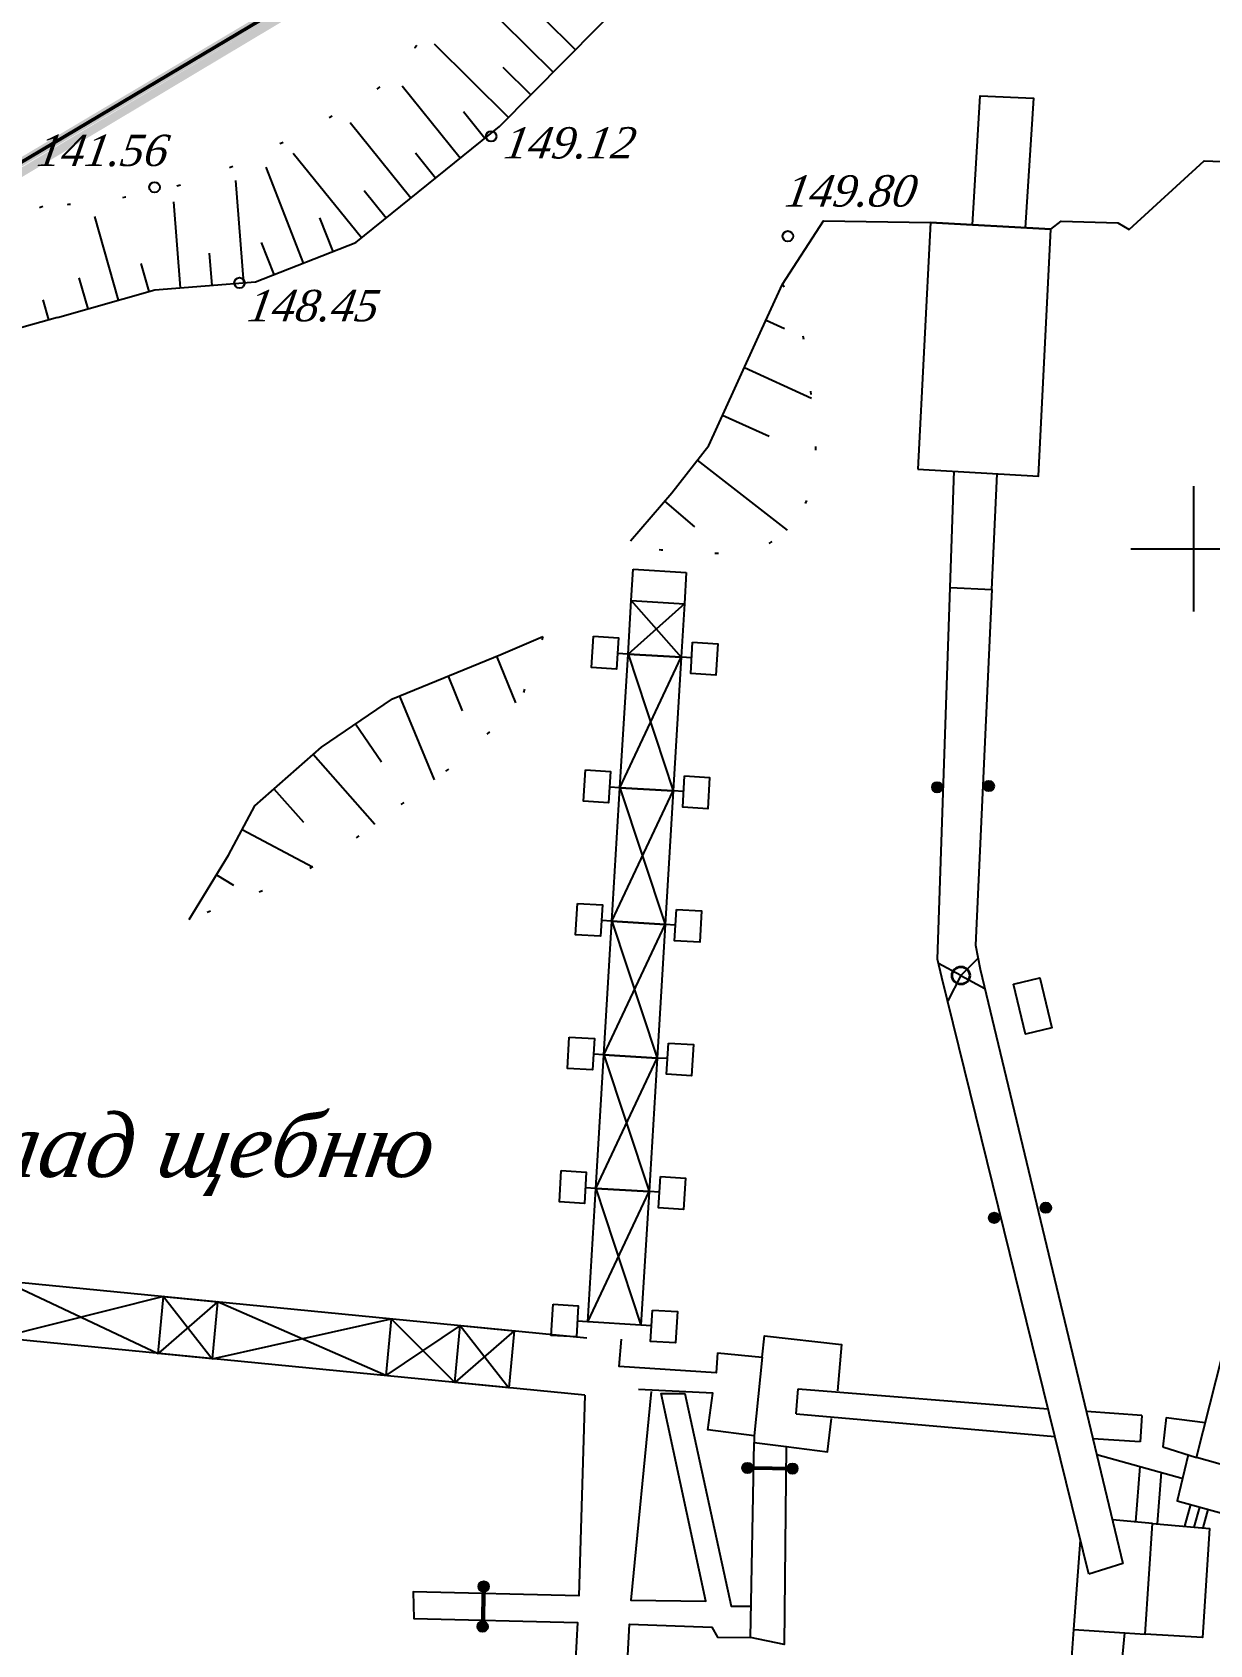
# Model space of a CAD drawing. Header units: millimetres. Extents: x 1400 to 4853, y -623 to 1865.
# Drawn here: x 3047.05 to 3080.82, y 1521.86 to 1568.13 of the extents above; entities that cross this region are included whole.
import ezdxf

# ---------------------------------------------------------------- set-up
doc = ezdxf.new("R2010")
doc.units = ezdxf.units.MM
doc.linetypes.add('ADOT1', pattern=[1.6, 0.1, -1.5])
doc.linetypes.add('KONTUR', pattern=[1.5, 0, -1.5])
for name, color, linetype in [('01_Завод', 7, 'Continuous'), ('кресты', 7, 'Continuous'), ('ПИКЕТЫ', 7, 'Continuous'), ('РЕЛЬЕФ', 7, 'Continuous')]:
    doc.layers.add(name, color=color, linetype=linetype)
doc.styles.add('universw', font='timesi.ttf', dxfattribs={"oblique": 10})

msp = doc.modelspace()

# ---------------------------------------------------------------- hatches: boundary and pattern name
at = {"layer": '01_Завод', "linetype": 'Continuous'}
h = msp.add_hatch(color=250, dxfattribs=at)
h.dxf.hatch_style = 1
h.set_gradient(color1=(51, 51, 51), color2=(51, 51, 51), tint=1)
edge = h.paths.add_edge_path()
edge.add_arc((3073.0066, 1546.4671), 0.15, 0, 360)
h = msp.add_hatch(color=250, dxfattribs=at)
h.dxf.hatch_style = 1
h.set_gradient(color1=(51, 51, 51), color2=(51, 51, 51), tint=1)
edge = h.paths.add_edge_path()
edge.add_arc((3074.4842, 1546.5007), 0.15, 0, 360)
h = msp.add_hatch(color=250, dxfattribs=at)
h.dxf.hatch_style = 1
h.set_gradient(color1=(51, 51, 51), color2=(51, 51, 51), tint=1)
edge = h.paths.add_edge_path()
edge.add_arc((3076.1214, 1534.4003), 0.15, 0, 360)
h = msp.add_hatch(color=250, dxfattribs=at)
h.dxf.hatch_style = 1
h.set_gradient(color1=(51, 51, 51), color2=(51, 51, 51), tint=1)
edge = h.paths.add_edge_path()
edge.add_arc((3074.6384, 1534.1103), 0.15, 0, 360)
h = msp.add_hatch(color=250, dxfattribs=at)
h.dxf.hatch_style = 1
h.set_gradient(color1=(51, 51, 51), color2=(51, 51, 51), tint=1)
edge = h.paths.add_edge_path()
edge.add_arc((3067.5649, 1526.9346), 0.15, 0, 360)
h = msp.add_hatch(color=250, dxfattribs=at)
h.dxf.hatch_style = 1
h.set_gradient(color1=(51, 51, 51), color2=(51, 51, 51), tint=1)
edge = h.paths.add_edge_path()
edge.add_arc((3068.8506, 1526.9145), 0.15, 0, 360)
h = msp.add_hatch(color=250, dxfattribs=at)
h.dxf.hatch_style = 1
h.set_gradient(color1=(51, 51, 51), color2=(51, 51, 51), tint=1)
edge = h.paths.add_edge_path()
edge.add_arc((3059.9956, 1523.5312), 0.15, 0, 360)
h = msp.add_hatch(color=250, dxfattribs=at)
h.dxf.hatch_style = 1
h.set_gradient(color1=(51, 51, 51), color2=(51, 51, 51), tint=1)
edge = h.paths.add_edge_path()
edge.add_arc((3059.9656, 1522.3791), 0.15, 0, 360)

# ---------------------------------------------------------------- linework, layer by layer
at = {"color": 6, "linetype": 'Continuous', "lineweight": 60, "flags": 128}
msp.add_lwpolyline([(3144.4144, 1622.5005, 0.24, 0.24, 0), (3032.8199, 1555.7907, 0.24, 0.24, 0), (3018.8744, 1523.7908, 0.24, 0.24, 0), (2987.3207, 1481.6199, 0.24, 0.24, 0), (2991.6614, 1385.4672, 0.24, 0.24, 0), (2843.9613, 1431.7361, 0.24, 0.24, 0), (2695.2589, 1447.0788, 0.24, 0.24, 0), (2711.2688, 1628.8933, 0.24, 0.24, 0), (2712.5497, 1675.7396, 0, 0, 0), (2806.1021, 1678.0284, 0.24, 0.24, 0), (2909.7376, 1712.7799, 0.24, 0.24, 0), (2967.6908, 1719.2535, 0.24, 0.24, 0), (3085.4663, 1716.8193, 0.24, 0.24, 0), (3121.1623, 1734.8067, 0.24, 0.24, 0), (3144.4153, 1734.688, 0.24, 0.24, 0)], format="xyseb", dxfattribs=at)
at = {"color": 1, "linetype": 'Continuous', "lineweight": 211, "const_width": 0.24, "flags": 128}
msp.add_lwpolyline([(2712.8418, 1675.4467), (2806.1546, 1677.7296), (2909.8027, 1712.4853), (2967.7044, 1718.9532), (3084.808, 1716.5431), (3133.365, 1615.9104), (3032.5835, 1555.9992), (3018.6133, 1523.9427), (2987.0162, 1481.7136), (2991.3424, 1385.8815), (2844.0222, 1432.0314), (2695.5837, 1447.3469), (2711.5685, 1628.8761)], close=True, dxfattribs=at)
at = {"color": 7, "linetype": 'Continuous', "lineweight": 50, "flags": 128}
msp.add_lwpolyline([(3111.4729, 1602.8963), (3033.4199, 1556.4964, 0.1581167), (3032.1982, 1555.1057), (3017.5148, 1523.0295), (3024.1913, 1520.3385), (3022.8806, 1516.821), (3008.7078, 1473.7954)], format="xyb", dxfattribs=at)
at = {"layer": '01_Завод', "color": 250, "linetype": 'Continuous'}
for p, q in [((3068.0991, 1559.8763), (3068.629, 1559.6338)), ((3067.4749, 1558.5124), (3069.3952, 1557.6335)), ((3066.8507, 1557.1484), (3068.1842, 1556.5381)), ((3066.1197, 1555.8492), (3068.699, 1553.8452)), ((3065.1865, 1554.6753), (3066.04, 1553.9369)), ((3064.2051, 1553.5408), (3064.2051, 1553.5408)), ((3060.3611, 1550.2249), (3060.9107, 1548.8856)), ((3058.9734, 1549.6554), (3059.3829, 1548.6576)), ((3057.5857, 1549.0859), (3058.5739, 1546.678)), ((3056.3214, 1548.2862), (3057.0605, 1547.1938)), ((3055.104, 1547.4135), (3056.8743, 1545.4125)), ((3053.9805, 1546.4196), (3054.8237, 1545.4665)), ((3053.0692, 1545.2583), (3055.0897, 1544.18)), ((3052.3295, 1543.954), (3052.8184, 1543.6555)), ((3051.5479, 1542.6738), (3051.5479, 1542.6738))]:
    msp.add_line(p, q, dxfattribs=at)
at = {"layer": '01_Завод', "color": 250, "linetype": 'Continuous', "flags": 128}
for points in [[(3074.0132, 1562.6055), (3074.2371, 1566.3088), (3075.7633, 1566.2464), (3075.5327, 1562.5243)], [(3068.5716, 1560.9088), (3069.7442, 1562.7236), (3072.8109, 1562.6697), (3076.2669, 1562.485), (3076.5652, 1562.71), (3078.1885, 1562.6691), (3078.5159, 1562.4782), (3080.6654, 1564.4412), (3083.4054, 1564.3385), (3083.3251, 1563.2119), (3083.5849, 1562.8752)], [(3072.4454, 1555.5954), (3075.9107, 1555.3992), (3076.2669, 1562.485), (3072.8109, 1562.6697), (3072.4454, 1555.5954)], [(3064.2051, 1553.5408), (3065.3944, 1554.9156), (3066.4515, 1556.2762), (3067.2013, 1557.9146), (3067.9776, 1559.6108), (3068.5716, 1560.9088)], [(3073.3735, 1552.1961), (3073.4874, 1555.5461)], [(3074.5687, 1552.1385), (3074.7204, 1555.4589)], [(3064.2256, 1551.8274), (3064.2797, 1552.7258)], [(3064.2797, 1552.7258), (3065.807, 1552.6337)], [(3065.807, 1552.6337), (3065.7528, 1551.7354)], [(3073.1411, 1541.007), (3073.0112, 1541.5348), (3073.3735, 1552.1961), (3074.5687, 1552.1385), (3074.1024, 1541.9365), (3074.2395, 1541.2465)], [(3065.7528, 1551.7354), (3064.1363, 1550.2878)], [(3064.2256, 1551.8274), (3065.6635, 1550.1958)], [(3063.1452, 1550.7984), (3063.8639, 1550.7551), (3063.8098, 1549.8567), (3063.0911, 1549.9), (3063.1452, 1550.7984)], [(3065.963, 1550.1777), (3065.6635, 1550.1958), (3064.1363, 1550.2878), (3063.8368, 1550.3059)], [(3064.1363, 1550.2878), (3065.6635, 1550.1958), (3065.4325, 1546.3627), (3063.9052, 1546.4548), (3064.1363, 1550.2878)], [(3064.1363, 1550.2878), (3065.4325, 1546.3627)], [(3065.9901, 1550.6269), (3066.7088, 1550.5836), (3066.6546, 1549.6852), (3065.9359, 1549.7286), (3065.9901, 1550.6269)], [(3063.9052, 1546.4548), (3065.6635, 1550.1958)], [(3062.9142, 1546.9654), (3063.6329, 1546.922), (3063.5787, 1546.0237), (3062.86, 1546.067), (3062.9142, 1546.9654)], [(3065.759, 1546.7939), (3066.4777, 1546.7506), (3066.4236, 1545.8522), (3065.7049, 1545.8955), (3065.759, 1546.7939)], [(3065.7319, 1546.3447), (3065.4325, 1546.3627), (3063.9052, 1546.4548), (3063.6058, 1546.4729)], [(3063.9052, 1546.4548), (3065.4325, 1546.3627), (3065.2014, 1542.5297), (3063.6742, 1542.6218), (3063.9052, 1546.4548)], [(3063.6742, 1542.6218), (3065.4325, 1546.3627)], [(3063.9052, 1546.4548), (3065.2014, 1542.5297)], [(3062.6831, 1543.1323), (3063.4018, 1543.089), (3063.3477, 1542.1906), (3062.629, 1542.2339), (3062.6831, 1543.1323)], [(3065.528, 1542.9608), (3066.2467, 1542.9175), (3066.1925, 1542.0191), (3065.4738, 1542.0625), (3065.528, 1542.9608)], [(3065.5009, 1542.5117), (3065.2014, 1542.5297), (3063.6742, 1542.6218), (3063.3747, 1542.6398)], [(3063.6742, 1542.6218), (3065.2014, 1542.5297), (3064.9704, 1538.6967), (3063.4432, 1538.7887), (3063.6742, 1542.6218)], [(3063.4432, 1538.7887), (3065.2014, 1542.5297)], [(3063.6742, 1542.6218), (3064.9704, 1538.6967)], [(3073.6847, 1541.0646), (3074.176, 1541.5662)], [(3073.6847, 1541.0646), (3073.0416, 1541.4113)], [(3077.3554, 1523.8807), (3073.1411, 1541.007)], [(3073.6847, 1541.0646), (3073.3055, 1540.339)], [(3073.6847, 1541.0646), (3074.3721, 1540.6941)], [(3074.2395, 1541.2465), (3078.3304, 1524.1935)], [(3062.4521, 1539.2993), (3063.1708, 1539.256), (3063.1166, 1538.3576), (3062.3979, 1538.4009), (3062.4521, 1539.2993)], [(3065.2969, 1539.1278), (3066.0156, 1539.0845), (3065.9615, 1538.1861), (3065.2428, 1538.2294), (3065.2969, 1539.1278)], [(3065.2698, 1538.6786), (3064.9704, 1538.6967), (3063.4432, 1538.7887), (3063.1437, 1538.8068)], [(3063.4432, 1538.7887), (3064.9704, 1538.6967), (3064.7393, 1534.8636), (3063.2121, 1534.9557), (3063.4432, 1538.7887)], [(3063.2121, 1534.9557), (3064.9704, 1538.6967)], [(3063.4432, 1538.7887), (3064.7393, 1534.8636)], [(3062.221, 1535.4662), (3062.9397, 1535.4229), (3062.8856, 1534.5245), (3062.1669, 1534.5679), (3062.221, 1535.4662)], [(3065.0388, 1534.8456), (3064.7393, 1534.8636), (3063.2121, 1534.9557), (3062.9127, 1534.9737)], [(3063.2121, 1534.9557), (3064.7393, 1534.8636), (3064.5083, 1531.0306), (3062.9811, 1531.1226), (3063.2121, 1534.9557)], [(3063.2121, 1534.9557), (3064.5083, 1531.0306)], [(3065.0659, 1535.2948), (3065.7846, 1535.2514), (3065.7304, 1534.3531), (3065.0117, 1534.3964), (3065.0659, 1535.2948)], [(3062.9811, 1531.1226), (3064.7393, 1534.8636)], [(3082.8122, 1532.8739), (3081.5692, 1528.1237), (3081.43, 1526.9553), (3080.442, 1527.2343), (3082.1449, 1533.9616)], [(3062.8954, 1529.0254), (3039.9465, 1531.2658), (3040.0995, 1532.901), (3062.9571, 1530.6625)], [(3050.8081, 1531.8523), (3046.0871, 1530.6663), (3041.6521, 1532.749)], [(3046.2399, 1532.2997), (3050.655, 1530.2171)], [(3050.655, 1530.2171), (3050.8081, 1531.8523), (3052.3606, 1531.7003), (3052.2079, 1530.0679), (3050.655, 1530.2171)], [(3052.3606, 1531.7003), (3050.655, 1530.2171)], [(3050.8081, 1531.8523), (3052.2079, 1530.0679)], [(3059.3176, 1531.019), (3057.1931, 1529.5821), (3052.3606, 1531.7003)], [(3061.99, 1531.6332), (3062.7087, 1531.5899), (3062.6545, 1530.6915), (3061.9358, 1530.7348), (3061.99, 1531.6332)], [(3064.8348, 1531.4617), (3065.5535, 1531.4184), (3065.4994, 1530.52), (3064.7807, 1530.5633), (3064.8348, 1531.4617)], [(3052.2072, 1530.0689), (3057.3456, 1531.2121), (3059.1651, 1529.3896)], [(3057.3456, 1531.2121), (3057.1931, 1529.5821)], [(3059.1646, 1529.3837), (3059.3176, 1531.019), (3060.8702, 1530.8669), (3060.7174, 1529.2346), (3059.1646, 1529.3837)], [(3060.8702, 1530.8669), (3059.1646, 1529.3837)], [(3059.3176, 1531.019), (3060.7174, 1529.2346)], [(3064.8077, 1531.0125), (3064.5083, 1531.0306), (3062.9811, 1531.1226), (3062.6816, 1531.1407)], [(3066.7042, 1530.2338), (3066.6676, 1529.6604), (3063.8841, 1529.8434), (3063.9451, 1530.6242)], [(3067.9861, 1530.1118), (3068.0486, 1530.7204), (3070.2638, 1530.4776), (3070.1412, 1529.1452)], [(3066.7042, 1530.2338), (3067.9861, 1530.1118), (3067.7541, 1527.8547), (3066.4234, 1528.0255), (3066.5699, 1529.0747), (3064.4335, 1529.1845)], [(3062.8954, 1529.0254), (3062.7241, 1523.2632), (3057.9708, 1523.3755), (3057.9926, 1522.6121), (3062.6835, 1522.5002), (3062.5127, 1519.2837)], [(3064.7985, 1529.1246), (3064.2195, 1523.1384), (3066.3636, 1523.1054), (3065.0838, 1529.0656), (3065.7639, 1529.0656), (3067.0968, 1522.9711), (3067.6673, 1522.9711)], [(3068.962, 1528.4847), (3069.0174, 1529.2033)], [(3069.0174, 1529.2033), (3076.1826, 1528.6254)], [(3068.962, 1528.4847), (3076.3749, 1527.8372)], [(3078.8756, 1528.4399), (3077.2854, 1528.5495)], [(3067.7541, 1527.8547), (3067.7538, 1527.6596), (3068.6714, 1527.5464), (3069.856, 1527.4002), (3069.9726, 1528.3487)], [(3078.8756, 1528.4399), (3078.8227, 1527.6782)], [(3079.5698, 1528.3796), (3079.4793, 1527.5349)], [(3079.5698, 1528.3796), (3080.6955, 1528.2355)], [(3067.6507, 1522.0692), (3067.7538, 1527.6596), (3068.6714, 1527.5464), (3068.6147, 1521.8634), (3067.6507, 1522.0692)], [(3078.8227, 1527.6782), (3077.4734, 1527.7658)], [(3079.4793, 1527.5349), (3080.442, 1527.2343)], [(3077.5813, 1527.3162), (3080.0635, 1526.6349)], [(3080.1994, 1527.3101), (3079.8915, 1525.9882), (3081.1675, 1525.6351), (3081.43, 1526.9553)], [(3067.6978, 1526.9045), (3068.8501, 1526.8845)], [(3067.6983, 1526.9345), (3068.8506, 1526.9145)], [(3067.6988, 1526.9645), (3068.8511, 1526.9445)], [(3078.8192, 1526.9764), (3078.6897, 1525.3852)], [(3079.4327, 1526.808), (3079.3184, 1525.3301)], [(3080.105, 1525.2613), (3080.2766, 1525.8816)], [(3080.3764, 1525.2375), (3080.5349, 1525.8102)], [(3080.6343, 1525.2149), (3080.7802, 1525.7423)], [(3079.1805, 1525.3422), (3078.0307, 1525.4429)], [(3078.3817, 1522.2035), (3078.9741, 1522.1654), (3079.1805, 1525.3422)], [(3079.1805, 1525.3422), (3080.8201, 1525.1986), (3080.6167, 1522.0666), (3078.9741, 1522.1654)], [(3076.9236, 1522.2972), (3077.1132, 1524.8649)], [(3078.3304, 1524.1935), (3077.3554, 1523.8807)], [(3059.9656, 1523.5319), (3059.9357, 1522.3799)], [(3059.9956, 1523.5312), (3059.9656, 1522.3791)], [(3060.0256, 1523.5304), (3059.9956, 1522.3783)], [(3064.0106, 1519.2041), (3064.1831, 1522.4519), (3066.5418, 1522.3593), (3066.7018, 1522.0764), (3067.6507, 1522.0692)]]:
    msp.add_lwpolyline(points, dxfattribs=at)
at = {"layer": '01_Завод', "color": 250, "linetype": 'KONTUR', "flags": 128}
for points in [[(3068.5716, 1560.9088), (3069.148, 1559.4727), (3069.4911, 1556.9198), (3069.5334, 1555.3424), (3068.9751, 1554.051), (3068.0338, 1553.3495), (3066.7097, 1553.1741), (3065.0825, 1553.2698), (3064.2051, 1553.5408)], [(3061.6951, 1550.794), (3061.105, 1549.0985), (3059.5806, 1547.4277), (3057.0728, 1545.5603), (3055.4603, 1544.3595), (3053.729, 1543.5208), (3051.5479, 1542.6738)]]:
    msp.add_lwpolyline(points, dxfattribs=at)
at = {"layer": '01_Завод', "color": 250, "linetype": 'Continuous', "flags": 128}
for points in [[(3064.2256, 1551.8274), (3065.7528, 1551.7354), (3065.6635, 1550.1958), (3064.1363, 1550.2878)], [(3076.8442, 1521.2224), (3076.9236, 1522.2972), (3078.3817, 1522.2035), (3078.2734, 1521.0998)]]:
    msp.add_lwpolyline(points, close=True, dxfattribs=at)
at = {"layer": '01_Завод', "color": 250, "linetype": 'Continuous', "lineweight": 25, "flags": 128}
msp.add_lwpolyline([(3051.5479, 1542.6738), (3052.676, 1544.5216), (3053.4281, 1545.9309), (3055.3397, 1547.6221), (3057.3767, 1549.0001), (3060.4903, 1550.278), (3061.6951, 1550.794)], dxfattribs=at)
at = {"layer": '01_Завод', "color": 250, "linetype": 'Continuous'}
msp.add_lwpolyline([(3075.1959, 1540.8149), (3075.9474, 1540.9943), (3076.2898, 1539.5597), (3075.5382, 1539.3803)], close=True, dxfattribs=at)
for centre in [(3068.7209, 1562.2807), (3073.0066, 1546.4671), (3074.4842, 1546.5007), (3076.1214, 1534.4003), (3074.6384, 1534.1103), (3067.5649, 1526.9346), (3068.8506, 1526.9145), (3059.9956, 1523.5312), (3059.9656, 1522.3791)]:
    msp.add_circle(centre, 0.15, dxfattribs=at)
at = {"layer": '01_Завод', "color": 250, "linetype": 'Continuous', "lineweight": 35}
msp.add_circle((3073.6847, 1541.0646), 0.2516, dxfattribs=at)
at = {"layer": 'кресты', "color": 250, "linetype": 'Continuous'}
for p, q in [((3080.3623, 1551.5067), (3080.3623, 1555.1067)), ((3078.5623, 1553.3067), (3082.1623, 1553.3067))]:
    msp.add_line(p, q, dxfattribs=at)
at = {"layer": 'ПИКЕТЫ', "color": 7, "linetype": 'Continuous'}
for centre in [(3060.2108, 1565.147), (3050.5544, 1563.6844), (3052.9916, 1560.9424)]:
    msp.add_circle(centre, 0.15, dxfattribs=at)
at = {"layer": 'РЕЛЬЕФ', "color": 7, "linetype": 'Continuous'}
for p, q in [((3061.9914, 1566.9861), (3059.3881, 1569.5582)), ((3062.631, 1567.6335), (3061.705, 1568.5483)), ((3060.7122, 1565.6914), (3058.5836, 1567.7944)), ((3061.3518, 1566.3388), (3060.5579, 1567.1231)), ((3059.3243, 1564.5169), (3057.6547, 1566.5843)), ((3057.9083, 1563.3734), (3056.162, 1565.5357)), ((3060.0323, 1565.0886), (3059.4178, 1565.8495)), ((3056.4923, 1562.2298), (3054.5308, 1564.6587)), ((3058.6163, 1563.9451), (3058.0385, 1564.6605)), ((3054.8302, 1561.5098), (3053.752, 1564.2615)), ((3053.1136, 1560.9414), (3052.8833, 1563.881)), ((3051.2991, 1560.7992), (3051.106, 1563.264)), ((3057.2003, 1562.8016), (3056.5669, 1563.5859)), ((3049.5222, 1560.4466), (3048.8424, 1562.8501)), ((3055.6775, 1561.8418), (3055.299, 1562.8078)), ((3052.2064, 1560.8703), (3052.1339, 1561.7946)), ((3053.9829, 1561.1778), (3053.6199, 1562.1042)), ((3050.3979, 1560.6943), (3050.1696, 1561.5015)), ((3048.6465, 1560.1989), (3048.3949, 1561.0887))]:
    msp.add_line(p, q, dxfattribs=at)
at = {"layer": 'РЕЛЬЕФ', "linetype": 'Continuous'}
msp.add_line((3047.5229, 1559.8818), (3047.3611, 1560.4596), dxfattribs=at)
at = {"layer": 'РЕЛЬЕФ', "color": 7, "linetype": 'ADOT1', "flags": 128}
msp.add_lwpolyline([(3094.9644, 1582.4903, 0.0287965), (3092.7495, 1583.3479, 0.0773715), (3091.8719, 1583.4871, 0.0048977), (3088.5113, 1583.4641, 0.0062683), (3085.8864, 1583.3874, 0.002478), (3082.9627, 1583.2509, 0.0025299), (3080.1004, 1583.0884, 0.0305204), (3077.3487, 1582.7489, 0.0223709), (3073.666, 1581.8923, 0.0731905), (3069.5565, 1580.0601, 0.048366), (3064.2028, 1575.8864, 0.0143552), (3061.8761, 1573.5498, 0.0191049), (3060.2489, 1571.6808, 0.0794766), (3058.74, 1569.0426, -0.0989702), (3057.4429, 1566.9653, -0.0710991), (3056.484, 1566.2004, -0.0227281), (3053.1063, 1564.4165, -0.0546226), (3050.7379, 1563.6017, -0.0413747), (3047.4677, 1563.1425)], format="xyb", dxfattribs=at)
at = {"layer": 'РЕЛЬЕФ', "color": 7, "linetype": 'Continuous', "flags": 128}
msp.add_lwpolyline([(3047.7709, 1559.9512), (3050.5655, 1560.7417), (3053.4462, 1560.9674), (3056.3268, 1562.0962), (3060.45, 1565.426), (3067.0659, 1572.1224), (3070.4577, 1574.9134), (3072.0039, 1576.0099), (3074.5478, 1578.1031), (3076.3933, 1578.5018), (3080.0844, 1579.0501), (3084.2404, 1579.8489), (3089.9765, 1579.799), (3092.271, 1579.7492), (3093.0191, 1579.4501)], dxfattribs=at)
at = {"layer": 'РЕЛЬЕФ', "linetype": 'KONTUR', "flags": 128}
msp.add_lwpolyline([(3047.346, 1563.1374), (3043.7852, 1561.6295), (3039.4504, 1560.0056), (3036.2766, 1558.5364), (3034.7284, 1555.7913), (3033.7967, 1553.3826), (3033.6806, 1549.9029), (3033.7967, 1549.0523), (3034.8804, 1546.3072), (3036.2737, 1545.8046)], dxfattribs=at)
at = {"layer": 'РЕЛЬЕФ', "flags": 128}
msp.add_lwpolyline([(3047.7709, 1559.9512), (3042.3055, 1558.4213), (3039.1224, 1557.2514), (3038.2516, 1556.8315), (3037.4708, 1555.9015), (3036.0895, 1552.8418), (3035.0384, 1550.022), (3035.2186, 1548.0422), (3035.6096, 1546.6222), (3036.03, 1545.9622)], dxfattribs=at)

# ---------------------------------------------------------------- texts
at = {"layer": '01_Завод', "color": 250, "linetype": 'Continuous', "style": 'universw', "oblique": 10}
for s, height, p in [('149.80', 0.9, (3068.606, 1563.1306)), ('Склад щебню', 1.8, (3042.8515, 1535.2848))]:
    msp.add_text(s, height=height, dxfattribs=at).set_placement(p)
at = {"layer": 'ПИКЕТЫ', "color": 7, "linetype": 'Continuous', "style": 'universw', "oblique": 10}
for s, p in [('141.56', (3047.149, 1564.2949)), ('149.12', (3060.5385, 1564.511)), ('148.45', (3053.1879, 1559.8387))]:
    msp.add_text(s, height=0.9, dxfattribs=at).set_placement(p)

doc.saveas('drawing.dxf')
